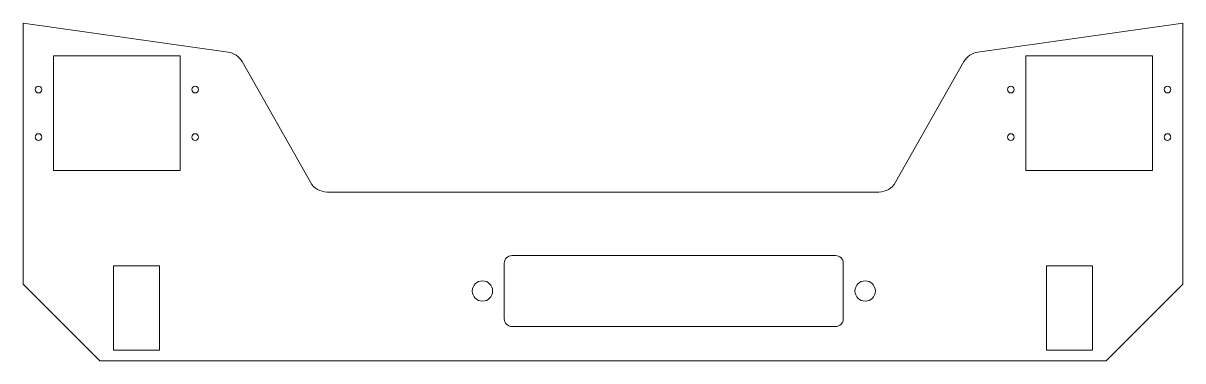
# Model space of a CAD drawing. Header units: inches. Extents: x -15.2 to 15.2, y -4.4 to 4.4.
import ezdxf

# ---------------------------------------------------------------- set-up
doc = ezdxf.new("R2010")
doc.units = ezdxf.units.IN
doc.header["$MEASUREMENT"] = 0

msp = doc.modelspace()

# ---------------------------------------------------------------- linework, layer by layer
at = {"color": 7, "linetype": 'Continuous', "lineweight": 15}
for p, q in [((-15.15, 4.403), (-15.15, -2.403)), ((-15.15, 4.403), (-9.797, 3.651)), ((9.797, 3.651), (15.15, 4.403)), ((15.15, -2.403), (15.15, 4.403)), ((-11.049, 3.549), (-14.356, 3.549)), ((-14.356, 3.549), (-14.356, 0.557)), ((-11.049, 0.557), (-11.049, 3.549)), ((-9.432, 3.403), (-7.644, 0.253)), ((7.644, 0.253), (9.432, 3.403)), ((14.356, 3.549), (11.049, 3.549)), ((11.049, 3.549), (11.049, 0.557)), ((14.356, 0.557), (14.356, 3.549)), ((-14.356, 0.557), (-11.049, 0.557)), ((11.049, 0.557), (14.356, 0.557)), ((-7.209, 0), (7.209, 0)), ((6.079, -1.658), (-2.379, -1.658)), ((-12.787, -1.928), (-11.588, -1.928)), ((-12.787, -4.128), (-12.787, -1.928)), ((-11.588, -1.928), (-11.588, -4.128)), ((-2.579, -1.858), (-2.579, -3.309)), ((6.279, -3.309), (6.279, -1.858)), ((11.588, -1.928), (12.787, -1.928)), ((11.588, -4.128), (11.588, -1.928)), ((12.787, -1.928), (12.787, -4.128)), ((-13.15, -4.403), (-15.15, -2.403)), ((15.15, -2.403), (13.15, -4.403)), ((-2.379, -3.509), (6.079, -3.509)), ((-11.588, -4.128), (-12.787, -4.128)), ((12.787, -4.128), (11.588, -4.128)), ((-13.15, -4.403), (13.15, -4.403))]:
    msp.add_line(p, q, dxfattribs=at)
for centre, radius in [((-14.75, 2.673), 0.0885), ((-10.656, 2.673), 0.0885), ((10.656, 2.673), 0.0885), ((14.75, 2.673), 0.0885), ((-14.75, 1.433), 0.0885), ((-10.656, 1.433), 0.0885), ((10.656, 1.433), 0.0885), ((14.75, 1.433), 0.0885), ((-3.15, -2.583), 0.266), ((6.85, -2.583), 0.266)]:
    msp.add_circle(centre, radius, dxfattribs=at)
for centre, radius, start, end in [((-9.867, 3.156), 0.5, 29.5854, 82), ((9.867, 3.156), 0.5, 98, 150.4146), ((-7.209, 0.5), 0.5, 209.5854, 270), ((7.209, 0.5), 0.5, 270, 330.4146), ((-2.379, -1.858), 0.2, 90, 180), ((6.079, -1.858), 0.2, 0, 90), ((-2.379, -3.309), 0.2, 180, 270), ((6.079, -3.309), 0.2, 270, 0)]:
    msp.add_arc(centre, radius, start, end, dxfattribs=at)

doc.saveas('drawing.dxf')
